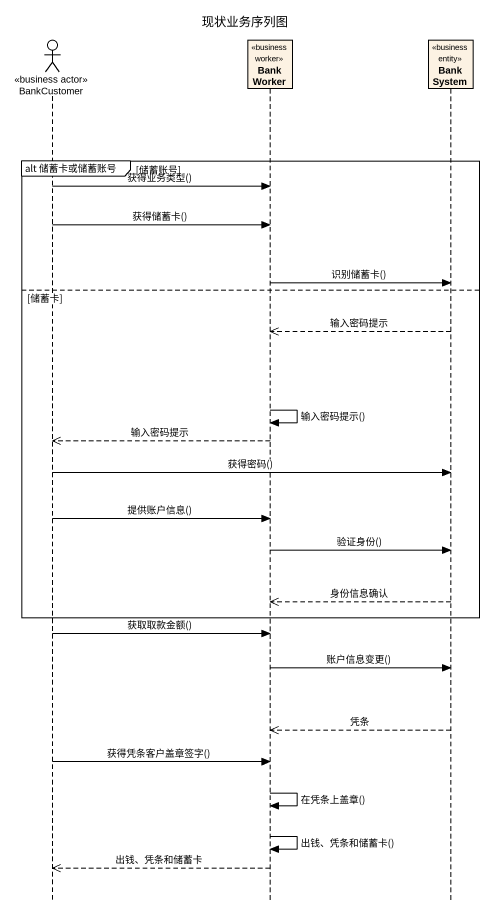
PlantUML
@startuml
title 现状业务序列图
hide footbox
actor BankCustomer <<business actor>>
participant BankWorker <<business worker>>
participant BankSystem <<business entity>>

group alt 储蓄卡或储蓄账号 [储蓄账号]
  BankCustomer -> BankWorker : 获得业务类型()
  BankCustomer -> BankWorker : 获得储蓄卡()
  BankWorker -> BankSystem : 识别储蓄卡()
else 储蓄卡
  BankSystem -->> BankWorker : 输入密码提示
  BankWorker -> BankWorker : 输入密码提示()
  BankWorker -->> BankCustomer : 输入密码提示
  BankCustomer -> BankSystem : 获得密码()
  BankCustomer -> BankWorker : 提供账户信息()
  BankWorker -> BankSystem : 验证身份()
  BankSystem -->> BankWorker : 身份信息确认
end
BankCustomer -> BankWorker : 获取取款金额()
BankWorker -> BankSystem : 账户信息变更()
BankSystem -->> BankWorker : 凭条
BankCustomer -> BankWorker : 获得凭条客户盖章签字()
BankWorker -> BankWorker : 在凭条上盖章()
BankWorker -> BankWorker : 出钱、凭条和储蓄卡()
BankWorker -->> BankCustomer : 出钱、凭条和储蓄卡
@enduml
